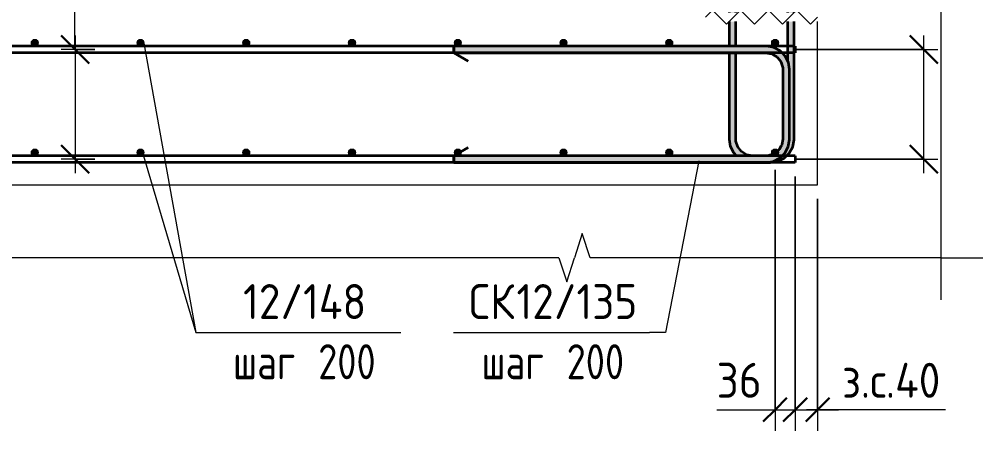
# Model space of a CAD drawing. Header units: millimetres. Extents: x -737 to 48133, y -5064 to 36443.
# Drawn here: x 34052 to 35773, y -3689 to -2954 of the extents above; entities that cross this region are included whole.
import ezdxf

# ---------------------------------------------------------------- set-up
doc = ezdxf.new("R2010")
doc.units = ezdxf.units.MM
for name, color, linetype, lineweight in [('AA_Dim', 7, 'Continuous', 9), ('AA_Dim-25', 7, 'Continuous', 9), ('AA_Oformlenie', 7, 'Continuous', 9), ('AA_Vinoska', 7, 'Continuous', 9), ('KR_Armatura', 7, 'Continuous', 20), ('KR_Armatura_Tonkie', 7, 'Continuous', 20), ('KR_Fundament', 7, 'Continuous', 20)]:
    doc.layers.add(name, color=color, linetype=linetype, lineweight=lineweight)
doc.styles.add('ISOCPEUR_6', font='isocpeur.TTF', dxfattribs={"width": 0.9, "height": 62.5})
doc.styles.add('ISOCPEUR_8', font='isocpeur.TTF', dxfattribs={"width": 0.8, "height": 62.5})
doc.dimstyles.new('00_Точн_3_знака__прозр__2', dxfattribs={"dimscale": 304.8, "dimtxt": 62.672186, "dimasz": 0.139436, "dimexe": 0.123031, "dimexo": 0.082021, "dimgap": 0.008202, "dimtad": 1, "dimdec": 3, "dimrnd": 0.001, "dimdsep": 46, "dimtxsty": 'ISOCPEUR_6', "dimblk1": 'OBLIQUE', "dimblk2": 'OBLIQUE', "dimsah": 1, "dimcen": 0.09, "dimdle": 0.123031, "dimazin": 0, "dimtfac": 1, "dimtdec": 4, "dimtix": 1, "dimtmove": 1, "dimatfit": 3, "dimfxl": 1, "dimtvp": 1, "dimtolj": 1, "dimtzin": 0, "dimlwd": 18, "dimlwe": 18, "dimarcsym": 2})
doc.dimstyles.new('10_Раскладка_арматуры_с_засечками', dxfattribs={"dimscale": 304.8, "dimtxt": 0.18, "dimasz": 0.164042, "dimexe": 0.082021, "dimexo": 0, "dimgap": 0, "dimtad": 1, "dimdec": 3, "dimrnd": 0.001, "dimdsep": 46, "dimtxsty": 'ISOCPEUR_6', "dimblk1": 'OBLIQUE', "dimblk2": 'OBLIQUE', "dimsah": 1, "dimcen": 0.09, "dimdle": 0.082021, "dimazin": 0, "dimtfac": 1, "dimtdec": 4, "dimtix": 1, "dimtmove": 0, "dimatfit": 3, "dimfxl": 1, "dimtvp": 1, "dimtolj": 1, "dimtzin": 0, "dimlwd": 18, "dimlwe": 18, "dimarcsym": 2})
doc.dimstyles.new('10_Раскладка_арматуры_с_засечками_1', dxfattribs={"dimscale": 304.8, "dimtxt": 0.18, "dimasz": 0.164042, "dimexe": 0.082021, "dimexo": 0, "dimgap": 0, "dimtad": 1, "dimdec": 3, "dimrnd": 0.001, "dimdsep": 46, "dimtxsty": 'ISOCPEUR_8', "dimblk1": 'OBLIQUE', "dimblk2": 'OBLIQUE', "dimsah": 1, "dimcen": 0.09, "dimdle": 0.082021, "dimazin": 0, "dimtfac": 1, "dimtdec": 4, "dimtix": 1, "dimtmove": 0, "dimatfit": 3, "dimfxl": 1, "dimtvp": 1, "dimtolj": 1, "dimtzin": 0, "dimlwd": 18, "dimlwe": 18, "dimarcsym": 2})

# ---------------------------------------------------------------- blocks, each defined once
blk = doc.blocks.new('350_Стержень П торец СК-СГ _НесАрм_РабПлоск_ - 350_Стержень П торец СК-СГ _НесАрм_РабПлоск_-4075653-1-1 Армирование')
at = {"layer": 'KR_Armatura_Tonkie', "lineweight": 35}
for points in [[(-32856.1, -3014), (-32372, -3013.8), (-32372, -3002), (-32930, -3002.2), (-32930, -3014)], [(-32341.8, -3044), (-32330, -3044), (-32331.4, -3033.1), (-32335.6, -3023), (-32343.1, -3013.7), (-32351, -3007.6), (-32361.1, -3003.4), (-32372, -3002.2), (-32372, -3014), (-32364.2, -3015), (-32356.4, -3018.5), (-32350.4, -3023.3), (-32345.9, -3029.3), (-32343, -3036.2), (-32341.8, -3044)], [(-32336, -3168), (-32330, -3168), (-32330.2, -3044), (-32342, -3044), (-32341.8, -3168), (-32337.6, -3168)], [(-32372, -3210), (-32360.2, -3208.2), (-32351, -3204.4), (-32342.3, -3197.7), (-32335.6, -3189), (-32331.4, -3178.6), (-32330.2, -3168), (-32342, -3168), (-32343.1, -3176), (-32346.4, -3183.5), (-32351.3, -3189.6), (-32357.3, -3194.1), (-32364.2, -3197), (-32372, -3198.2), (-32372, -3209.8)], [(-32930, -3210), (-32372, -3209.8), (-32372, -3198), (-32930, -3198.2), (-32930, -3209.8)]]:
    blk.add_hatch(color=256, dxfattribs=at).paths.add_polyline_path(points)
for p, q in [((-32372, -3002), (-32930, -3002)), ((-32930, -3014), (-32930, -3002)), ((-32930, -3002.2), (-32930, -3013.8)), ((-32930, -3014), (-32372, -3014)), ((-32930, -3014), (-32904, -3029)), ((-32342, -3044), (-32342, -3168)), ((-32330, -3168), (-32330, -3044)), ((-32930, -3198), (-32904, -3183)), ((-32372, -3198), (-32930, -3198)), ((-32930, -3210), (-32930, -3198)), ((-32930, -3198.2), (-32930, -3209.8)), ((-32930, -3210), (-32372, -3210))]:
    blk.add_line(p, q, dxfattribs=at)
at = {"layer": 'KR_Armatura_Tonkie', "lineweight": 35, "flags": 128}
for points in [[(-32343.3, -3014), (-32346.6, -3010.6), (-32357.9, -3004.5), (-32370.5, -3002), (-32372, -3002)], [(-32372, -3014), (-32361.3, -3016), (-32352.1, -3021.6), (-32345.4, -3030.1), (-32342.2, -3040.5), (-32342, -3044)], [(-32330, -3044), (-32332, -3031.3), (-32337.7, -3019.8), (-32343.1, -3014.2)], [(-32342, -3168), (-32344, -3178.7), (-32349.6, -3187.9), (-32358.1, -3194.6), (-32368.5, -3197.8), (-32372, -3198)], [(-32343.1, -3197.8), (-32338.6, -3193.4), (-32332.5, -3182.1), (-32330, -3169.5), (-32330, -3168)], [(-32372, -3210), (-32359.3, -3208), (-32347.8, -3202.3), (-32343.3, -3198)]]:
    blk.add_lwpolyline(points, dxfattribs=at)
blk = doc.blocks.new('350_Стержень П торец СК-СГ _НесАрм_РабПлоск_ - 350_Стержень П торец СК-СГ _НесАрм_РабПлоск_-V3-1-1 Армирование')
at = {"layer": 'KR_Armatura_Tonkie', "lineweight": 35}
for p, q in [((-32438, -3002), (-32930, -3002)), ((-32930, -3013.8), (-32930, -3002.2)), ((-32930, -3002.2), (-32930, -3013.8)), ((-32372, -3002), (-32426, -3002)), ((-32930, -3014), (-32438, -3014)), ((-32930, -3014), (-32904, -3029)), ((-32426, -3014), (-32372, -3014)), ((-32372, -3014), (-32362.5, -3015.7)), ((-32360, -3016.8), (-32353.5, -3020.7)), ((-32351.6, -3022.1), (-32345.7, -3029.7)), ((-32345, -3031.5), (-32342.7, -3039)), ((-32342, -3044), (-32342, -3168)), ((-32930, -3198), (-32904, -3183)), ((-32344.8, -3180), (-32348.7, -3186.5)), ((-32342, -3168), (-32343.7, -3177.5)), ((-32425.3, -3198), (-32930, -3198)), ((-32930, -3198.2), (-32930, -3209.8)), ((-32930, -3209.8), (-32930, -3198.2)), ((-32372, -3198), (-32396, -3198)), ((-32359.5, -3195), (-32367, -3197.3)), ((-32350.1, -3188.4), (-32357.7, -3194.3)), ((-32930, -3210), (-32372, -3210))]:
    blk.add_line(p, q, dxfattribs=at)
at = {"layer": 'KR_Armatura_Tonkie', "lineweight": 35, "flags": 128}
for points in [[(-32367.6, -3002.6), (-32370.5, -3002), (-32372, -3002)], [(-32355.3, -3005.9), (-32357.9, -3004.5), (-32359.4, -3004.2)], [(-32344.9, -3012.3), (-32346.6, -3010.6), (-32348.6, -3009.5)], [(-32336.9, -3021.3), (-32337.7, -3019.8), (-32339.7, -3017.7)]]:
    blk.add_lwpolyline(points, dxfattribs=at)
blk = doc.blocks.new('265_Выпуск П одной длины _НесАрм_РабПлоск_ - В1 _d12_ t250-V4-1-1 Армирование')
at = {"layer": 'KR_Armatura_Tonkie', "lineweight": 35}
h = blk.add_hatch(color=256, dxfattribs=at)
h.paths.add_polyline_path([(-32432, -3168), (-32426, -3168), (-32426.2, -3014), (-32438, -3014), (-32437.8, -3168), (-32433.6, -3168)])
h.paths.add_polyline_path([(-32437.2, -3002), (-32426, -3002), (-32426.2, -2958), (-32438, -2958), (-32437.8, -3002), (-32437.7, -3002)])
h.paths.add_polyline_path([(-32431.5, -2942), (-32426, -2942), (-32426.2, -2442), (-32438, -2442), (-32437.8, -2942), (-32432, -2942)])
h = blk.add_hatch(color=256, dxfattribs=at)
h.paths.add_polyline_path([(-32329.6, -3168), (-32322, -3168), (-32322.2, -2958), (-32334, -2958), (-32333.8, -3027.4), (-32331.4, -3033.1), (-32330, -3045.6), (-32330, -3168)])
h.paths.add_polyline_path([(-32322.1, -2942), (-32322, -2942), (-32322.2, -2442), (-32334, -2442), (-32333.8, -2942), (-32322.2, -2942)])
for points in [[(-32396, -3198), (-32404.3, -3196.8), (-32411.8, -3193.4), (-32417.2, -3189.2), (-32422, -3183), (-32425, -3175.8), (-32426.2, -3168), (-32438, -3168), (-32436.6, -3178.9), (-32432.4, -3189), (-32425.3, -3198), (-32397.3, -3198)], [(-32364, -3210), (-32352.2, -3208.2), (-32342.3, -3203.8), (-32333.9, -3197.2), (-32327.6, -3189), (-32323.4, -3178.6), (-32322.2, -3168), (-32330, -3168), (-32331.8, -3179.7), (-32335.6, -3189), (-32343.1, -3198.3), (-32351.5, -3204.6), (-32361.1, -3208.6), (-32364, -3209.2), (-32364, -3209.8)], [(-32371.6, -3210), (-32364, -3209.8), (-32364, -3208.9), (-32372, -3210)]]:
    blk.add_hatch(color=256, dxfattribs=at).paths.add_polyline_path(points)
for p, q in [((-32438, -2442), (-32438, -2942)), ((-32438, -2442), (-32426, -2442)), ((-32426.2, -2442), (-32437.8, -2442)), ((-32426, -2942), (-32426, -2442)), ((-32426, -2442), (-32411, -2468)), ((-32334, -2442), (-32349, -2468)), ((-32334, -2442), (-32334, -2942)), ((-32334, -2442), (-32322, -2442)), ((-32322.2, -2442), (-32333.8, -2442)), ((-32322, -2942), (-32322, -2442)), ((-32438, -2958), (-32438, -3002)), ((-32426, -3002), (-32426, -2958)), ((-32334, -2958), (-32334, -3002)), ((-32322, -3002), (-32322, -2958)), ((-32334, -3002), (-32334, -3014)), ((-32322, -3014), (-32322, -3002)), ((-32438, -3014), (-32438, -3168)), ((-32426, -3168), (-32426, -3014)), ((-32334, -3014), (-32334, -3026.9)), ((-32322, -3168), (-32322, -3014)), ((-32372, -3198), (-32396, -3198)), ((-32396, -3210), (-32364, -3210))]:
    blk.add_line(p, q, dxfattribs=at)
at = {"layer": 'KR_Armatura_Tonkie', "lineweight": 35, "flags": 128}
for points in [[(-32438, -3168), (-32436, -3180.7), (-32430.3, -3192.2), (-32424.7, -3198)], [(-32396, -3198), (-32406.7, -3196), (-32415.9, -3190.4), (-32422.6, -3181.9), (-32425.8, -3171.5), (-32426, -3168)], [(-32335.3, -3198), (-32330.6, -3193.4), (-32324.5, -3182.1), (-32322, -3169.5), (-32322, -3168)], [(-32364, -3210), (-32351.3, -3208), (-32339.8, -3202.3), (-32335.3, -3198)]]:
    blk.add_lwpolyline(points, dxfattribs=at)
blk = doc.blocks.new('Последовательность узлов - 3мм масшт20 маскировка-904226-1-1 Армирование')
at = {"layer": 'AA_Oformlenie'}
for p, q in [((-34510, 2920), (-34497.5, 2932.5)), ((-34472.5, 2907.5), (-34497.5, 2932.5)), ((-34460, 2920), (-34447.5, 2932.5)), ((-34422.5, 2907.5), (-34447.5, 2932.5)), ((-34410, 2920), (-34397.5, 2932.5)), ((-34372.5, 2907.5), (-34397.5, 2932.5)), ((-34360, 2920), (-34347.5, 2932.5)), ((-34322.5, 2907.5), (-34347.5, 2932.5)), ((-34460, 2920), (-34472.5, 2907.5)), ((-34410, 2920), (-34422.5, 2907.5)), ((-34360, 2920), (-34372.5, 2907.5)), ((-34310, 2920), (-34322.5, 2907.5))]:
    blk.add_line(p, q, dxfattribs=at)
blk = doc.blocks.new('011_Прямоугольник обрыва _ЭлУзла_ - 011_Прямоугольник обрыва _ЭлУзла_-4158659-1-1 Армирование')
at = {"layer": 'AA_Oformlenie'}
for p, q in [((-32060, -1676.1), (-32060, -3380)), ((-32741.9, -3380), (-33995.1, -3380)), ((-32060, -3380), (-32686.3, -3380))]:
    blk.add_line(p, q, dxfattribs=at)
blk = doc.blocks.new('DIMBLOCK55-1-1 Армирование')
at = {"layer": 'AA_Dim-25', "lineweight": 30}
for p, q in [((35668.1, -3008), (35643.1, -2983)), ((35668.1, -3008), (35693.1, -3033)), ((35668.1, -3204), (35643.1, -3179)), ((35668.1, -3204), (35693.1, -3229))]:
    blk.add_line(p, q, dxfattribs=at)
at = {"layer": 'AA_Dim-25', "lineweight": 18}
for p, q in [((35668.1, -3229), (35668.1, -2983)), ((35438.1, -3008), (35693.1, -3008)), ((35668.1, -3008), (35438.1, -3008)), ((35438.1, -3204), (35693.1, -3204)), ((35668.1, -3204), (35438.1, -3204))]:
    blk.add_line(p, q, dxfattribs=at)
blk = doc.blocks.new('_Oblique')
at = {"color": 0, "linetype": 'ByBlock', "lineweight": -2}
blk.add_line((-0.5, -0.5), (0.5, 0.5), dxfattribs=at)
blk = doc.blocks.new('DIMBLOCK57-1-1 Армирование')
at = {"layer": 'AA_Dim-25', "lineweight": 18}
for p, q in [((35438.1, -3235), (35438.1, -3689.1)), ((35438.1, -3651.6), (35438.1, -3235)), ((35478.1, -3275), (35478.1, -3689.1)), ((35478.1, -3651.6), (35478.1, -3275)), ((35400.6, -3651.6), (35515.6, -3651.6)), ((35496.9, -3651.6), (35458.1, -3651.6)), ((35706.4, -3651.6), (35496.9, -3651.6))]:
    blk.add_line(p, q, dxfattribs=at)
at = {"layer": 'AA_Dim-25', "lineweight": 30}
for p, q in [((35438.1, -3651.6), (35459.4, -3630.3)), ((35478.1, -3651.6), (35499.4, -3630.3)), ((35438.1, -3651.6), (35416.9, -3672.8)), ((35478.1, -3651.6), (35456.9, -3672.8))]:
    blk.add_line(p, q, dxfattribs=at)
at = {"layer": 'AA_Dim-25', "color": 0, "lineweight": 18, "insert": (35521.9, -3567.7), "char_height": 62.5, "width": 221.363, "attachment_point": 1, "line_spacing_factor": 1.135194, "style": 'ISOCPEUR_6'}
blk.add_mtext('з.с.40', dxfattribs=at)
blk = doc.blocks.new('DIMBLOCK59-1-1 Армирование')
at = {"layer": 'AA_Dim-25', "lineweight": 18}
for p, q in [((35402.1, -3223), (35402.1, -3689.1)), ((35402.1, -3651.6), (35402.1, -3223)), ((35438.1, -3235), (35438.1, -3689.1)), ((35438.1, -3651.6), (35438.1, -3235)), ((35297.9, -3651.6), (35401, -3651.6)), ((35364.6, -3651.6), (35475.6, -3651.6)), ((35401, -3651.6), (35420.1, -3651.6))]:
    blk.add_line(p, q, dxfattribs=at)
at = {"layer": 'AA_Dim-25', "lineweight": 30}
for p, q in [((35402.1, -3651.6), (35423.4, -3630.3)), ((35438.1, -3651.6), (35459.4, -3630.3)), ((35402.1, -3651.6), (35380.9, -3672.8)), ((35438.1, -3651.6), (35416.9, -3672.8))]:
    blk.add_line(p, q, dxfattribs=at)
at = {"layer": 'AA_Dim-25', "color": 0, "lineweight": 18, "insert": (35297.9, -3567.7), "char_height": 62.5, "width": 93.654, "attachment_point": 1, "line_spacing_factor": 1.135194, "style": 'ISOCPEUR_6'}
blk.add_mtext('36', dxfattribs=at)
blk = doc.blocks.new('DIMBLOCK81-1-1 Армирование')
at = {"layer": 'AA_Dim-25', "lineweight": 30}
for p, q in [((34151.8, -3008), (34126.8, -2983)), ((34151.8, -3008), (34176.8, -3033)), ((34151.8, -3204), (34126.8, -3179)), ((34151.8, -3204), (34176.8, -3229))]:
    blk.add_line(p, q, dxfattribs=at)
at = {"layer": 'AA_Dim-25', "lineweight": 18}
for p, q in [((34151.8, -2983), (34151.8, -3229)), ((34187.1, -3008), (34126.8, -3008)), ((34151.8, -3008), (34187.1, -3008)), ((34187.1, -3204), (34126.8, -3204)), ((34151.8, -3204), (34187.1, -3204))]:
    blk.add_line(p, q, dxfattribs=at)
blk = doc.blocks.new('042_М_Арматуры - Диам длина поз _ Комментарий-3662934-1-1 Армирование')
at = {"layer": 'AA_Vinoska'}
blk.add_line((-33404.6, 3196.1), (-33054.6, 3196.1), dxfattribs=at)

msp = doc.modelspace()

# ---------------------------------------------------------------- hatches: boundary and pattern name
at = {"layer": 'KR_Armatura'}
h = msp.add_hatch(color=256, dxfattribs=at)
edge = h.paths.add_edge_path()
edge.add_arc((34079.7692, -2996), 6, 0, 360)
for points in [[(34076.7692, -3001.1962), (34082.7692, -3001.1962), (34085.7692, -2996), (34082.7692, -2990.8038), (34076.7692, -2990.8038), (34073.7692, -2996)], [(34265.6783, -3001.1962), (34271.6783, -3001.1962), (34274.6783, -2996), (34271.6783, -2990.8038), (34265.6783, -2990.8038), (34262.6783, -2996)], [(34454.5874, -3001.1962), (34460.5874, -3001.1962), (34463.5874, -2996), (34460.5874, -2990.8038), (34454.5874, -2990.8038), (34451.5874, -2996)], [(34643.4965, -3001.1962), (34649.4965, -3001.1962), (34652.4965, -2996), (34649.4965, -2990.8038), (34643.4965, -2990.8038), (34640.4965, -2996)], [(34832.4055, -3001.1962), (34838.4055, -3001.1962), (34841.4055, -2996), (34838.4055, -2990.8038), (34832.4055, -2990.8038), (34829.4055, -2996)], [(35021.3146, -3001.1962), (35027.3146, -3001.1962), (35030.3146, -2996), (35027.3146, -2990.8038), (35021.3146, -2990.8038), (35018.3146, -2996)], [(35210.2237, -3001.1962), (35216.2237, -3001.1962), (35219.2237, -2996), (35216.2237, -2990.8038), (35210.2237, -2990.8038), (35207.2237, -2996)], [(35399.1328, -3001.1962), (35405.1328, -3001.1962), (35408.1328, -2996), (35405.1328, -2990.8038), (35399.1328, -2990.8038), (35396.1328, -2996)], [(34076.7692, -3197.1962), (34082.7692, -3197.1962), (34085.7692, -3192), (34082.7692, -3186.8038), (34076.7692, -3186.8038), (34073.7692, -3192)], [(34265.6783, -3197.1962), (34271.6783, -3197.1962), (34274.6783, -3192), (34271.6783, -3186.8038), (34265.6783, -3186.8038), (34262.6783, -3192)], [(34454.5874, -3197.1962), (34460.5874, -3197.1962), (34463.5874, -3192), (34460.5874, -3186.8038), (34454.5874, -3186.8038), (34451.5874, -3192)], [(34643.4965, -3197.1962), (34649.4965, -3197.1962), (34652.4965, -3192), (34649.4965, -3186.8038), (34643.4965, -3186.8038), (34640.4965, -3192)], [(34832.4055, -3197.1962), (34838.4055, -3197.1962), (34841.4055, -3192), (34838.4055, -3186.8038), (34832.4055, -3186.8038), (34829.4055, -3192)], [(35021.3146, -3197.1962), (35027.3146, -3197.1962), (35030.3146, -3192), (35027.3146, -3186.8038), (35021.3146, -3186.8038), (35018.3146, -3192), (35019.1183, -3193.3919)], [(35210.2237, -3197.1962), (35216.2237, -3197.1962), (35219.2237, -3192), (35216.2237, -3186.8038), (35210.2237, -3186.8038), (35207.2237, -3192), (35208.0274, -3193.3919)], [(35399.1328, -3197.1962), (35405.1328, -3197.1962), (35408.1328, -3192), (35405.1328, -3186.8038), (35399.1328, -3186.8038), (35396.1328, -3192), (35396.9364, -3193.3919)]]:
    msp.add_hatch(color=256, dxfattribs=at).paths.add_polyline_path(points)
h = msp.add_hatch(color=256, dxfattribs=at)
edge = h.paths.add_edge_path()
edge.add_arc((34268.6783, -2996), 6, 0, 360)
h = msp.add_hatch(color=256, dxfattribs=at)
edge = h.paths.add_edge_path()
edge.add_arc((34457.5874, -2996), 6, 0, 360)
h = msp.add_hatch(color=256, dxfattribs=at)
edge = h.paths.add_edge_path()
edge.add_arc((34646.4965, -2996), 6, 0, 360)
h = msp.add_hatch(color=256, dxfattribs=at)
edge = h.paths.add_edge_path()
edge.add_arc((34835.4055, -2996), 6, 0, 360)
h = msp.add_hatch(color=256, dxfattribs=at)
edge = h.paths.add_edge_path()
edge.add_arc((35024.3146, -2996), 6, 0, 360)
h = msp.add_hatch(color=256, dxfattribs=at)
edge = h.paths.add_edge_path()
edge.add_arc((35213.2237, -2996), 6, 0, 360)
h = msp.add_hatch(color=256, dxfattribs=at)
edge = h.paths.add_edge_path()
edge.add_arc((35402.1328, -2996), 6, 0, 360)
h = msp.add_hatch(color=256, dxfattribs=at)
edge = h.paths.add_edge_path()
edge.add_arc((34079.7692, -3192), 6, 0, 360)
h = msp.add_hatch(color=256, dxfattribs=at)
edge = h.paths.add_edge_path()
edge.add_arc((34268.6783, -3192), 6, 0, 360)
h = msp.add_hatch(color=256, dxfattribs=at)
edge = h.paths.add_edge_path()
edge.add_arc((34457.5874, -3192), 6, 0, 360)
h = msp.add_hatch(color=256, dxfattribs=at)
edge = h.paths.add_edge_path()
edge.add_arc((34646.4965, -3192), 6, 0, 360)
h = msp.add_hatch(color=256, dxfattribs=at)
edge = h.paths.add_edge_path()
edge.add_arc((34835.4055, -3192), 6, 0, 360)
h = msp.add_hatch(color=256, dxfattribs=at)
edge = h.paths.add_edge_path()
edge.add_arc((35024.3146, -3192), 6, 0, 360)
h = msp.add_hatch(color=256, dxfattribs=at)
edge = h.paths.add_edge_path()
edge.add_arc((35213.2237, -3192), 6, 0, 360)
h = msp.add_hatch(color=256, dxfattribs=at)
edge = h.paths.add_edge_path()
edge.add_arc((35402.1328, -3192), 6, 0, 360)

# ---------------------------------------------------------------- linework, layer by layer
at = {"layer": 'AA_Vinoska'}
for p, q in [((34151.2981, -3005.1294), (34151.2981, -2835.6842)), ((34274.7643, -2996.5659), (34367.7581, -3513.3323)), ((34272.3938, -3192.1312), (34367.7581, -3513.3323)), ((35265.8412, -3207.0285), (35206.2424, -3513.3323)), ((35057.7839, -3336.6749), (35043.7067, -3380)), ((35071.861, -3380), (35057.7839, -3336.6749)), ((35016.2067, -3380), (35029.9567, -3423.3013)), ((35029.9567, -3423.3013), (35043.7067, -3380)), ((35698.1328, -3380), (35773.1328, -3380)), ((35698.1328, -3380), (35698.1328, -3455)), ((34367.7581, -3513.3323), (34383.8068, -3513.3323)), ((34367.7581, -3513.3323), (34383.8068, -3513.3323)), ((35206.2424, -3513.3323), (35177.635, -3513.3323))]:
    msp.add_line(p, q, dxfattribs=at)
at = {"layer": 'KR_Armatura'}
for p, q in [((34076.7692, -2990.8038), (34073.7692, -2996)), ((34082.7692, -2990.8038), (34076.7692, -2990.8038)), ((34085.7692, -2996), (34082.7692, -2990.8038)), ((34265.6783, -2990.8038), (34262.6783, -2996)), ((34271.6783, -2990.8038), (34265.6783, -2990.8038)), ((34274.6783, -2996), (34271.6783, -2990.8038)), ((34454.5874, -2990.8038), (34451.5874, -2996)), ((34460.5874, -2990.8038), (34454.5874, -2990.8038)), ((34463.5874, -2996), (34460.5874, -2990.8038)), ((34643.4965, -2990.8038), (34640.4965, -2996)), ((34649.4965, -2990.8038), (34643.4965, -2990.8038)), ((34652.4965, -2996), (34649.4965, -2990.8038)), ((34832.4055, -2990.8038), (34829.4055, -2996)), ((34838.4055, -2990.8038), (34832.4055, -2990.8038)), ((34841.4055, -2996), (34838.4055, -2990.8038)), ((35021.3146, -2990.8038), (35018.3146, -2996)), ((35027.3146, -2990.8038), (35021.3146, -2990.8038)), ((35030.3146, -2996), (35027.3146, -2990.8038)), ((35210.2237, -2990.8038), (35207.2237, -2996)), ((35216.2237, -2990.8038), (35210.2237, -2990.8038)), ((35219.2237, -2996), (35216.2237, -2990.8038)), ((35399.1328, -2990.8038), (35396.1328, -2996)), ((35405.1328, -2990.8038), (35399.1328, -2990.8038)), ((35408.1328, -2996), (35405.1328, -2990.8038)), ((34073.7692, -2996), (34076.7692, -3001.1962)), ((34076.7692, -3001.1962), (34082.7692, -3001.1962)), ((34082.7692, -3001.1962), (34085.7692, -2996)), ((34262.6783, -2996), (34265.6783, -3001.1962)), ((34265.6783, -3001.1962), (34271.6783, -3001.1962)), ((34271.6783, -3001.1962), (34274.6783, -2996)), ((34451.5874, -2996), (34454.5874, -3001.1962)), ((34454.5874, -3001.1962), (34460.5874, -3001.1962)), ((34460.5874, -3001.1962), (34463.5874, -2996)), ((34640.4965, -2996), (34643.4965, -3001.1962)), ((34643.4965, -3001.1962), (34649.4965, -3001.1962)), ((34649.4965, -3001.1962), (34652.4965, -2996)), ((34829.4055, -2996), (34832.4055, -3001.1962)), ((34832.4055, -3001.1962), (34838.4055, -3001.1962)), ((34838.4055, -3001.1962), (34841.4055, -2996)), ((35018.3146, -2996), (35021.3146, -3001.1962)), ((35021.3146, -3001.1962), (35027.3146, -3001.1962)), ((35027.3146, -3001.1962), (35030.3146, -2996)), ((35207.2237, -2996), (35210.2237, -3001.1962)), ((35210.2237, -3001.1962), (35216.2237, -3001.1962)), ((35216.2237, -3001.1962), (35219.2237, -2996)), ((35396.1328, -2996), (35399.1328, -3001.1962)), ((35399.1328, -3001.1962), (35405.1328, -3001.1962)), ((35405.1328, -3001.1962), (35408.1328, -2996)), ((34076.7692, -3186.8038), (34073.7692, -3192)), ((34073.7692, -3192), (34076.7692, -3197.1962)), ((34082.7692, -3186.8038), (34076.7692, -3186.8038)), ((34076.7692, -3197.1962), (34082.7692, -3197.1962)), ((34085.7692, -3192), (34082.7692, -3186.8038)), ((34082.7692, -3197.1962), (34085.7692, -3192)), ((34265.6783, -3186.8038), (34262.6783, -3192)), ((34262.6783, -3192), (34265.6783, -3197.1962)), ((34271.6783, -3186.8038), (34265.6783, -3186.8038)), ((34265.6783, -3197.1962), (34271.6783, -3197.1962)), ((34274.6783, -3192), (34271.6783, -3186.8038)), ((34271.6783, -3197.1962), (34274.6783, -3192)), ((34454.5874, -3186.8038), (34451.5874, -3192)), ((34451.5874, -3192), (34454.5874, -3197.1962)), ((34460.5874, -3186.8038), (34454.5874, -3186.8038)), ((34454.5874, -3197.1962), (34460.5874, -3197.1962)), ((34463.5874, -3192), (34460.5874, -3186.8038)), ((34460.5874, -3197.1962), (34463.5874, -3192)), ((34643.4965, -3186.8038), (34640.4965, -3192)), ((34640.4965, -3192), (34643.4965, -3197.1962)), ((34649.4965, -3186.8038), (34643.4965, -3186.8038)), ((34643.4965, -3197.1962), (34649.4965, -3197.1962)), ((34652.4965, -3192), (34649.4965, -3186.8038)), ((34649.4965, -3197.1962), (34652.4965, -3192)), ((34832.4055, -3186.8038), (34829.4055, -3192)), ((34829.4055, -3192), (34832.4055, -3197.1962)), ((34838.4055, -3186.8038), (34832.4055, -3186.8038)), ((34832.4055, -3197.1962), (34838.4055, -3197.1962)), ((34841.4055, -3192), (34838.4055, -3186.8038)), ((34838.4055, -3197.1962), (34841.4055, -3192)), ((35021.3146, -3186.8038), (35018.3146, -3192)), ((35018.3146, -3192), (35019.1183, -3193.3919)), ((35019.1183, -3193.3919), (35021.3146, -3197.1962)), ((35027.3146, -3186.8038), (35021.3146, -3186.8038)), ((35021.3146, -3197.1962), (35027.3146, -3197.1962)), ((35030.3146, -3192), (35027.3146, -3186.8038)), ((35027.3146, -3197.1962), (35030.3146, -3192)), ((35210.2237, -3186.8038), (35207.2237, -3192)), ((35207.2237, -3192), (35208.0274, -3193.3919)), ((35208.0274, -3193.3919), (35210.2237, -3197.1962)), ((35216.2237, -3186.8038), (35210.2237, -3186.8038)), ((35210.2237, -3197.1962), (35216.2237, -3197.1962)), ((35219.2237, -3192), (35216.2237, -3186.8038)), ((35216.2237, -3197.1962), (35219.2237, -3192)), ((35399.1328, -3186.8038), (35396.1328, -3192)), ((35396.1328, -3192), (35396.9364, -3193.3919)), ((35396.9364, -3193.3919), (35399.1328, -3197.1962)), ((35405.1328, -3186.8038), (35399.1328, -3186.8038)), ((35399.1328, -3197.1962), (35405.1328, -3197.1962)), ((35408.1328, -3192), (35405.1328, -3186.8038)), ((35405.1328, -3197.1962), (35408.1328, -3192))]:
    msp.add_line(p, q, dxfattribs=at)
for centre in [(34079.7692, -2996), (34268.6783, -2996), (34457.5874, -2996), (34646.4965, -2996), (34835.4055, -2996), (35024.3146, -2996), (35213.2237, -2996), (35402.1328, -2996), (34079.7692, -3192), (34268.6783, -3192), (34457.5874, -3192), (34646.4965, -3192), (34835.4055, -3192), (35024.3146, -3192), (35213.2237, -3192), (35402.1328, -3192)]:
    msp.add_circle(centre, 6, dxfattribs=at)
at = {"layer": 'KR_Armatura_Tonkie', "lineweight": 35}
for p, q in [((35438.1328, -3002), (33287.9696, -3002)), ((35438.1328, -3002), (35438.1328, -3014)), ((35438.1328, -3014), (33287.9696, -3014)), ((35438.1328, -3198), (33288.1328, -3198)), ((35438.1328, -3198), (35438.1328, -3210)), ((35438.1328, -3210), (33288.1328, -3210))]:
    msp.add_line(p, q, dxfattribs=at)
at = {"layer": 'KR_Fundament'}
for p, q in [((35478.1328, -3250), (35478.1328, -2958)), ((33248.1328, -3250), (35478.1328, -3250))]:
    msp.add_line(p, q, dxfattribs=at)

# ---------------------------------------------------------------- block references
at = {"layer": 'AA_Oformlenie'}
msp.add_blockref('011_Прямоугольник обрыва _ЭлУзла_ - 011_Прямоугольник обрыва _ЭлУзла_-4158659-1-1 Армирование', (67758.1328, 0), dxfattribs=at)
at = {"layer": 'AA_Oformlenie', "rotation": 180}
msp.add_blockref('Последовательность узлов - 3мм масшт20 маскировка-904226-1-1 Армирование', (968.2144, -30), dxfattribs=at)
at = {"layer": 'AA_Vinoska'}
for p in [(67788.415, -6709.441), (67788.415, -6709.441), (68232.2433, -6709.441)]:
    msp.add_blockref('042_М_Арматуры - Диам длина поз _ Комментарий-3662934-1-1 Армирование', p, dxfattribs=at)
at = {"layer": 'KR_Armatura_Tonkie', "lineweight": 35}
for name in ['265_Выпуск П одной длины _НесАрм_РабПлоск_ - В1 _d12_ t250-V4-1-1 Армирование', '350_Стержень П торец СК-СГ _НесАрм_РабПлоск_ - 350_Стержень П торец СК-СГ _НесАрм_РабПлоск_-4075653-1-1 Армирование', '350_Стержень П торец СК-СГ _НесАрм_РабПлоск_ - 350_Стержень П торец СК-СГ _НесАрм_РабПлоск_-V3-1-1 Армирование']:
    msp.add_blockref(name, (67758.1328, 0), dxfattribs=at)

# ---------------------------------------------------------------- texts
at = {"layer": 'AA_Vinoska', "char_height": 62.5, "attachment_point": 1}
for s, insert, width, style in [('12/148', (34451.9478, -3427.0761), 268.765734, 'ISOCPEUR_6'), ('12/148', (34451.9478, -3427.0761), 268.765734, 'ISOCPEUR_6'), ('СК', (34855.501, -3427.0761), 102.816422, 'ISOCPEUR_6'), ('12/135', (34940.3331, -3427.0761), 263.354344, 'ISOCPEUR_6'), (' 200', (34554.2332, -3534.5524), 166.751, 'ISOCPEUR_8'), (' 200', (34554.2332, -3534.5524), 166.751, 'ISOCPEUR_8'), (' 200', (34998.0615, -3534.5524), 166.751, 'ISOCPEUR_8'), ('шаг', (34433.8478, -3534.5524), 145.907125, 'ISOCPEUR_8'), ('шаг', (34433.8478, -3534.5524), 145.907125, 'ISOCPEUR_8'), ('шаг', (34877.676, -3534.5524), 145.907125, 'ISOCPEUR_8')]:
    msp.add_mtext(s, dxfattribs=dict(at, insert=insert, width=width, style=style))

# ---------------------------------------------------------------- dimensions: what is measured, and where the dimension line sits
at = {"layer": 'AA_Dim', "lineweight": 18}
for base, p1, p2, dimstyle, picture, middle in [((34151.7891, -3204), (34187.1445, -3008), (34187.1445, -3204), '10_Раскладка_арматуры_с_засечками_1', 'DIMBLOCK81-1-1 Армирование', (34120.5391, -3106)), ((35668.1328, -3008), (35438.1328, -3204), (35438.1328, -3008), '10_Раскладка_арматуры_с_засечками', 'DIMBLOCK55-1-1 Армирование', (35636.8828, -3106))]:
    dim = msp.add_linear_dim(base=base, p1=p1, p2=p2, angle=90, dimstyle=dimstyle, override={"dimpost": '<>', "dimfxl": 196}, dxfattribs=at)
    dim.commit()
    dim.dimension.update_dxf_attribs({"geometry": picture, "text_midpoint": middle})
for base, p1, p2, override, picture, middle in [((35438.1328, -3651.5646), (35402.1328, -3198), (35438.1328, -3210), {"dimpost": '<>', "dimfxl": 37.947332}, 'DIMBLOCK59-1-1 Армирование', (35344.7338, -3609.3445)), ((35478.1328, -3651.5646), (35438.1328, -3210), (35478.1328, -3250), {"dimpost": 'з.с.<>', "dimfxl": 56.568542}, 'DIMBLOCK57-1-1 Армирование', (35632.6203, -3609.3445))]:
    dim = msp.add_linear_dim(base=base, p1=p1, p2=p2, dimstyle='00_Точн_3_знака__прозр__2', override=override, dxfattribs=at)
    dim.commit()
    dim.dimension.update_dxf_attribs({"geometry": picture, "text_midpoint": middle, "dimtype": 160})

doc.saveas('drawing.dxf')
